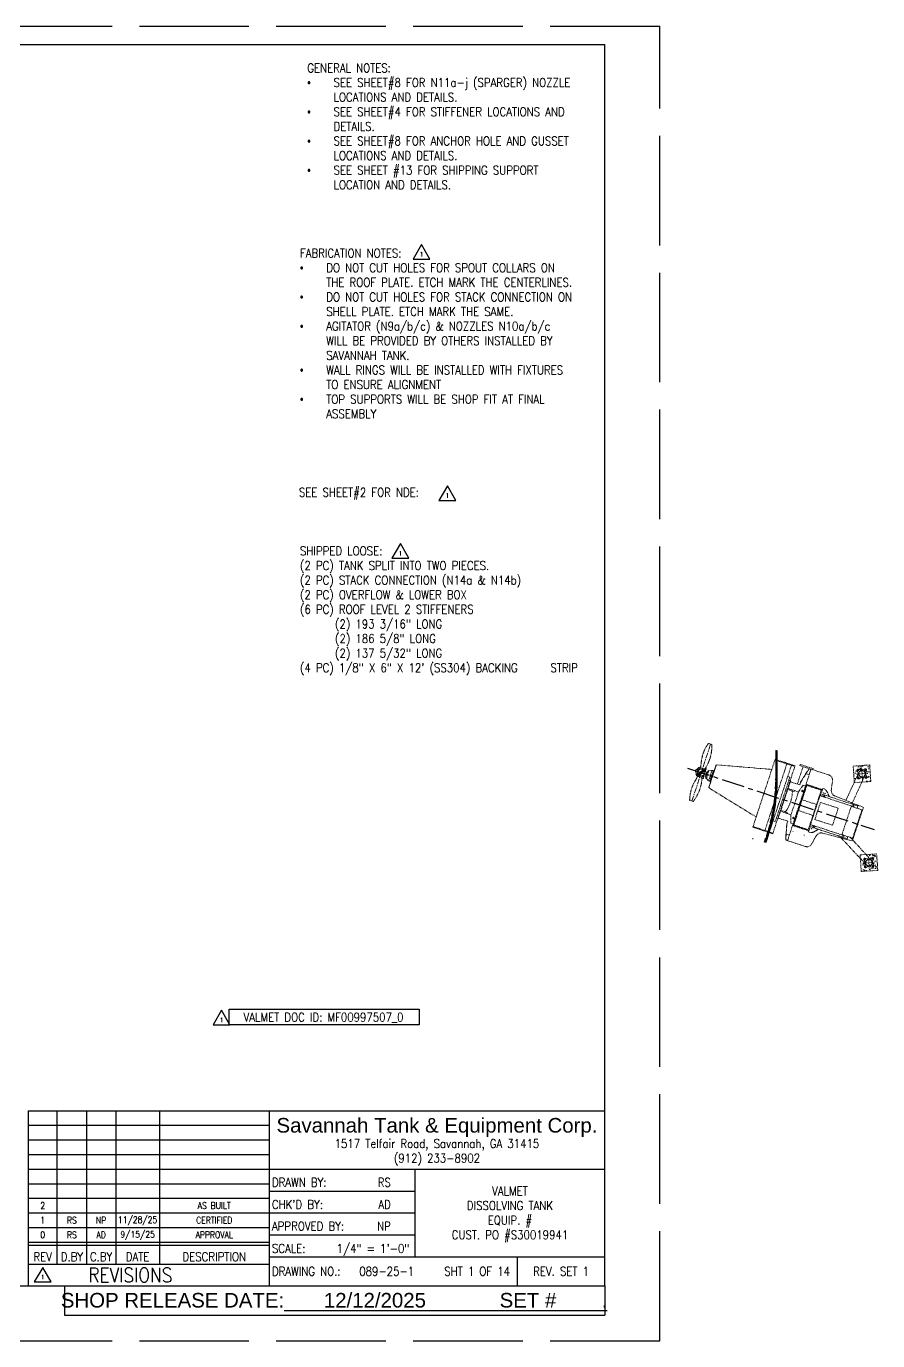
# Model space of a CAD drawing. Extents: x -1889 to 1259, y -977 to 1122.
# Drawn here: x 700 to 1259, y 36 to 900 of the extents above; entities that cross this region are included whole.
import ezdxf
from ezdxf.enums import TextEntityAlignment as Align

# ---------------------------------------------------------------- set-up
doc = ezdxf.new("R2010")
doc.units = 0
doc.header["$LTSCALE"] = 12
doc.header["$MEASUREMENT"] = 0
for name, pattern in [('AM_ISO02W050', [7.5, 6, -1.5]), ('CENTER', [2, 1.25, -0.25, 0.25, -0.25]), ('HIDDEN', [0.375, 0.25, -0.125]), ('PHANTOM2', [1.25, 0.625, -0.125, 0.125, -0.125, 0.125, -0.125])]:
    doc.linetypes.add(name, pattern=pattern)
doc.layers.get('0').update_dxf_attribs({"linetype": 'CONTINUOUS'})
doc.layers.get('Defpoints').update_dxf_attribs({"linetype": 'CONTINUOUS'})
for name, color, linetype, lineweight in [('AM_11', 92, 'PHANTOM2', 25), ('AM_7', 142, 'CENTER', 25), ('Equipment-AM_0', 7, 'CONTINUOUS', 50), ('Equipment-AM_11', 92, 'PHANTOM2', 25), ('Equipment-AM_2', 5, 'CONTINUOUS', 50), ('Equipment-AM_3', 6, 'HIDDEN', 25)]:
    doc.layers.add(name, color=color, linetype=linetype, lineweight=lineweight)
for name, color, linetype in [('COVER', 3, 'CONTINUOUS'), ('SHOP TAG', 11, 'CONTINUOUS'), ('TEXT', 4, 'CONTINUOUS')]:
    doc.layers.add(name, color=color, linetype=linetype)
doc.styles.add('ROMANS', font='ROMANS.shx', dxfattribs={"width": 0.85, "height": 5.76})
doc.styles.get("Standard").update_dxf_attribs({"font": 'sanss___.ttf'})

# ---------------------------------------------------------------- blocks, each defined once
blk = doc.blocks.new('A$C7E8F1151')
at = {"layer": 'AM_11', "lineweight": 18, "ltscale": 0.25}
h = blk.add_hatch(dxfattribs=at)
h.set_pattern_fill('AR-CONC', color=256, style=0)
h.set_pattern_definition([(50, (-256.126, -601.178), (7.1726, -0.62752), [0.75, -8.25]), (355, (-256.126, -601.178), (-1.387513, 7.52192), [0.6, -6.6]), (100.4514, (-255.528, -601.23), (5.78509, 6.8944), [0.6374, -7.01142]), (46.1842, (-256.126, -599.178), (10.67241, -1.65519), [1.125, -12.375]), (96.6356, (-255.236, -599.316), (9.34662, 9.74119), [0.9561, -10.51714]), (351.1842, (-256.126, -599.178), (9.34662, 9.74119), [0.9, -9.9]), (21, (-255.126, -599.678), (5.96907, -4.02619), [0.75, -8.25]), (326, (-255.126, -599.678), (2.433153, 7.2515), [0.6, -6.6]), (71.4514, (-254.6284, -600.013), (8.402224, 3.22531), [0.6374, -7.01142]), (37.5, (-256.1259, -601.1777), (0.1215986, 3.3289385), [0, -6.52, 0, -6.7, 0, -6.625]), (7.5, (-256.126, -601.1777), (2.630695, 3.944117), [0, -3.82, 0, -6.37, 0, -2.525]), (327.5, (-258.356, -601.1777), (5.338224, -0.225549), [0, -2.5, 0, -7.8, 0, -10.35]), (317.5, (-259.356, -601.1777), (5.831862, 1.00105), [0, -3.25, 0, -5.18, 0, -7.35])])
h.paths.add_polyline_path([(247.41, 65.65), (250.45, 71.21, 0.048096), (250.36, 71.53), (249.75, 73.05, -0.660247), (250.67, 73.97), (252.19, 73.36, 0.095714), (252.84, 73.24), (252.84, 73.13, -0.414201), (255.11, 70.87), (255.21, 70.87, 0.095714), (255.33, 70.21), (255.94, 68.7, -0.660247), (255.02, 67.78), (253.96, 68.2), (252.44, 65.44), (258.28, 65.44), (258.28, 76.31), (247.41, 76.31)])
h.paths.add_polyline_path([(255.64, 73.31, -1), (254.93, 73.31, -1)], flags=16)
h = blk.add_hatch(dxfattribs=at)
h.set_pattern_fill('AR-CONC', color=256, style=0)
h.set_pattern_definition([(50, (-256.126, -601.178), (7.1726, -0.62752), [0.75, -8.25]), (355, (-256.126, -601.178), (-1.38751, 7.52192), [0.6, -6.6]), (100.4514, (-255.528, -601.23), (5.78509, 6.8944), [0.6374, -7.01142]), (46.1842, (-256.126, -599.178), (10.67241, -1.65519), [1.125, -12.375]), (96.6356, (-255.236, -599.316), (9.34662, 9.74119), [0.9561, -10.51714]), (351.1842, (-256.126, -599.178), (9.34662, 9.74119), [0.9, -9.9]), (21, (-255.126, -599.678), (5.96907, -4.02619), [0.75, -8.25]), (326, (-255.126, -599.678), (2.43315, 7.2515), [0.6, -6.6]), (71.4514, (-254.6284, -600.013), (8.402224, 3.22531), [0.6374, -7.01142]), (37.5, (-256.1259, -601.1777), (0.1215986, 3.3289385), [0, -6.52, 0, -6.7, 0, -6.625]), (7.5, (-256.126, -601.1777), (2.630695, 3.944117), [0, -3.82, 0, -6.37, 0, -2.525]), (327.5, (-258.356, -601.1777), (5.338224, -0.225549), [0, -2.5, 0, -7.8, 0, -10.35]), (317.5, (-259.356, -601.1777), (5.831862, 1.00105), [0, -3.25, 0, -5.18, 0, -7.35])])
h.paths.add_polyline_path([(248.09, 6.83), (258.97, 6.83), (258.97, 17.7), (252.06, 17.7), (254.36, 14.82), (255.71, 15.36, -0.660247), (256.63, 14.44), (256.02, 12.92, 0.095714), (255.89, 12.26), (255.78, 12.26, -0.414172), (253.53, 10.01), (253.53, 9.9, 0.095714), (252.87, 9.78), (251.35, 9.17, -0.660247), (250.43, 10.09), (251.04, 11.6, 0.0164), (251.08, 11.71), (248.09, 15.39)])
h.paths.add_polyline_path([(255.62, 9.82, -1), (256.32, 9.82, -1)], flags=16)
for p, q in [((143.75, 80.51), (143.48, 79.85)), ((143.48, 79.85), (144.12, 78.37)), ((143.75, 80.51), (145.24, 81.14)), ((145.49, 81.76), (143.86, 77.75)), ((145.13, 78.88), (145.61, 80.07)), ((146.18, 81.48), (145.49, 81.76)), ((146.5, 82.27), (146.23, 81.61)), ((146.23, 81.61), (149.57, 80.26)), ((146.5, 82.27), (150.36, 80.71)), ((149.81, 78.37), (149.33, 77.18)), ((152, 79.6), (150.05, 74.78)), ((151.18, 78.72), (150.07, 75.98)), ((151.18, 78.72), (150.12, 79.15)), ((151.27, 78.72), (150.14, 75.91)), ((150.23, 79.99), (150.43, 79.91)), ((150.57, 80.25), (150.43, 79.91)), ((152.53, 79.38), (150.58, 74.57)), ((151.18, 78.72), (151.27, 78.72)), ((151.6, 78.59), (151.27, 78.72)), ((154.63, 79.68), (151.88, 72.89)), ((152.53, 79.38), (152, 79.6)), ((152.53, 79.38), (154.63, 79.68)), ((155.43, 79.36), (152.69, 72.57)), ((155.39, 79.06), (152.87, 72.8)), ((154.77, 79.62), (154.63, 79.68)), ((155.37, 79), (155.3, 79.03)), ((155.43, 79.36), (155.36, 79.39)), ((155.39, 79.06), (155.99, 78.89)), ((157.67, 83.1), (193.87, 77.62)), ((178.9, 40.58), (196.51, 84.16)), ((204, 80.63), (186.74, 37.91)), ((206.88, 79.46), (189.62, 36.75)), ((191.67, 35.42), (209.28, 79)), ((196.33, 83.72), (209.11, 78.56)), ((196.51, 84.16), (209.28, 79)), ((214.47, 78.09), (209.98, 66.96)), ((212.7, 79.74), (212.38, 78.94)), ((212.38, 78.94), (218.42, 76.5)), ((212.7, 79.74), (221.06, 76.36)), ((144.31, 77.57), (143.86, 77.75)), ((144.24, 76.68), (144.41, 77.11)), ((148.44, 74.99), (144.24, 76.68)), ((148.7, 75.64), (144.86, 77.2)), ((148.44, 74.99), (148.7, 75.64)), ((150.07, 75.98), (149.01, 76.41)), ((150.58, 74.57), (150.05, 74.78)), ((150.07, 75.98), (150.14, 75.91)), ((150.46, 75.78), (150.14, 75.91)), ((150.58, 74.57), (151.88, 72.89)), ((152.03, 72.83), (151.88, 72.89)), ((152.69, 72.57), (152.61, 72.6)), ((152.89, 72.87), (152.82, 72.9)), ((152.87, 72.8), (153.41, 72.51)), ((205.39, 71.78), (193.89, 43.31)), ((205.71, 69.41), (195.76, 44.8)), ((205.39, 71.78), (204, 72.34)), ((204.61, 69.85), (205.71, 69.41)), ((212.16, 67.93), (216.11, 73.42)), ((216.11, 73.54), (212.26, 68.19)), ((215.73, 66.46), (219.54, 75.91)), ((218.51, 76.61), (216.11, 73.54)), ((216.11, 73.42), (218.41, 76.37)), ((218.19, 72.57), (216.11, 73.42)), ((218.41, 76.37), (218.51, 76.61)), ((219.54, 75.91), (218.41, 76.37)), ((230.96, 71.58), (218.51, 76.61)), ((221.06, 76.36), (220.79, 75.69)), ((250.83, 71.91), (241.07, 54.07)), ((254.78, 69.71), (245.15, 52.11)), ((249.02, 70.87), (256.67, 70.87)), ((249.75, 73.05), (250.36, 71.53)), ((250.36, 70.21), (249.75, 68.7)), ((250.87, 73.31), (249.93, 73.31)), ((250.4, 73.78), (250.4, 72.85)), ((251.24, 73.74), (250.67, 73.97)), ((250.67, 73.97), (252.19, 73.36)), ((252.84, 66.99), (252.84, 74.76)), ((253.5, 73.36), (255.02, 73.97)), ((254.82, 73.31), (255.76, 73.31)), ((255.29, 73.78), (255.29, 72.85)), ((255.94, 73.05), (255.29, 71.41)), ((255.33, 71.53), (255.94, 73.05)), ((255.94, 68.7), (255.33, 70.21)), ((140.92, 60.04), (138.62, 60.97)), ((181.54, 47.12), (151.7, 68.33)), ((207.58, 62.15), (203.45, 63.82)), ((203.68, 64.41), (207.82, 62.74)), ((210.4, 61.69), (204.5, 47.09)), ((205.02, 39.96), (215.73, 66.46)), ((211.51, 66.34), (205.45, 68.79)), ((205.56, 40.25), (215.91, 65.88)), ((207.58, 62.15), (207.82, 62.74)), ((207.82, 62.74), (210.4, 61.69)), ((213.82, 65.94), (210.4, 61.69)), ((212.16, 67.93), (211.51, 66.34)), ((215.75, 65.37), (211.83, 55.67)), ((212.26, 68.19), (212.16, 67.93)), ((216.15, 65.61), (212.43, 56.41)), ((215.28, 65.35), (213.82, 65.94)), ((215.71, 65.38), (216.01, 65.27)), ((215.73, 66.46), (226.24, 62.22)), ((215.91, 65.88), (225.48, 62.01)), ((225.42, 61.87), (216.15, 65.61)), ((225.42, 61.87), (221.7, 52.67)), ((224.63, 58.23), (226.24, 62.22)), ((225.42, 61.87), (225.48, 62.01)), ((226.24, 62.22), (226.5, 62.87)), ((227.31, 62.55), (226.5, 62.87)), ((250.87, 68.43), (249.93, 68.43)), ((250.4, 67.96), (250.4, 68.9)), ((250.67, 67.78), (252.19, 68.38)), ((253.5, 68.38), (255.02, 67.78)), ((254.82, 68.43), (255.76, 68.43)), ((255.29, 67.96), (255.29, 68.9)), ((212.43, 56.41), (209.63, 49.48)), ((211.69, 54.59), (211.4, 54.71)), ((211.83, 55.67), (211.44, 54.69)), ((221.7, 52.67), (212.43, 56.41)), ((224.34, 58.35), (216.84, 39.8)), ((221.7, 52.67), (218.9, 45.73)), ((219.95, 42.96), (224.37, 53.92)), ((244.49, 50.21), (224.34, 58.35)), ((235.72, 49.33), (224.37, 53.92)), ((225.61, 57.83), (226.12, 59.08)), ((226.12, 59.08), (248.75, 49.93)), ((252.32, 48.8), (234.1, 57.5)), ((193.89, 43.31), (192.5, 43.87)), ((194.67, 45.25), (195.76, 44.8)), ((202.08, 42.98), (196.02, 45.42)), ((201.92, 48.14), (197.79, 49.8)), ((198.02, 50.39), (202.15, 48.72)), ((202.15, 48.72), (201.92, 48.14)), ((204.5, 47.09), (201.92, 48.14)), ((204.5, 47.09), (204.01, 41.66)), ((209.71, 50.43), (205.8, 40.73)), ((209.63, 49.48), (205.91, 40.28)), ((218.9, 45.73), (209.63, 49.48)), ((210.11, 51.41), (209.71, 50.43)), ((210.37, 51.3), (210.07, 51.42)), ((218.9, 45.73), (215.18, 36.53)), ((219.96, 48.05), (219.86, 48.1)), ((220.89, 50.33), (219.93, 47.96)), ((220.11, 47.89), (219.93, 47.96)), ((220.85, 50.24), (220.74, 50.29)), ((221.07, 50.26), (220.89, 50.33)), ((231.3, 38.38), (235.72, 49.33)), ((244.49, 50.21), (236.99, 31.66)), ((251.24, 47.26), (243.89, 29.09)), ((244.37, 51.7), (244.4, 51.78)), ((244.4, 51.78), (247.68, 50.45)), ((251.24, 47.26), (244.41, 50.02)), ((244.58, 29.62), (251.36, 46.42)), ((247.68, 50.45), (247.65, 50.38)), ((248.75, 49.93), (248.17, 48.5)), ((251.36, 46.42), (250.96, 46.58)), ((251.36, 46.42), (252.32, 48.8)), ((178.9, 40.58), (191.67, 35.42)), ((179.07, 41.01), (191.85, 35.85)), ((200.38, 34.6), (199.97, 30.73)), ((200.07, 30.97), (200.46, 34.69)), ((201.33, 41.12), (200.38, 34.6)), ((200.46, 34.69), (201.43, 41.39)), ((202.55, 33.85), (200.46, 34.69)), ((205.02, 39.96), (201.2, 30.51)), ((201.43, 41.39), (201.33, 41.12)), ((201.43, 41.39), (202.08, 42.98)), ((204.01, 41.66), (205.47, 41.07)), ((205.02, 39.96), (215.53, 35.71)), ((205.56, 40.25), (215.12, 36.39)), ((206.05, 40.63), (205.76, 40.74)), ((215.18, 36.53), (205.91, 40.28)), ((215.12, 36.39), (215.18, 36.53)), ((215.27, 35.06), (215.53, 35.71)), ((216.07, 34.73), (215.27, 35.06)), ((215.53, 35.71), (217.14, 39.68)), ((236.99, 31.66), (216.84, 39.8)), ((217.62, 38.05), (218.12, 39.29)), ((240.26, 28.91), (217.62, 38.05)), ((219.95, 42.96), (231.3, 38.38)), ((199.97, 30.73), (200.07, 30.97)), ((212.42, 25.7), (199.97, 30.73)), ((201.2, 30.51), (200.07, 30.97)), ((243.62, 27.24), (224.46, 33.65)), ((251.84, 10.77), (234.99, 31.5)), ((235.85, 30.61), (235.87, 30.68)), ((239.13, 29.28), (235.85, 30.61)), ((243.89, 29.09), (237.07, 31.84)), ((239.16, 29.35), (239.13, 29.28)), ((240.83, 30.32), (240.26, 28.91)), ((255.19, 13.78), (242.44, 29.73)), ((243.62, 27.24), (244.58, 29.62)), ((244.58, 29.62), (244.18, 29.79)), ((249.71, 12.26), (257.35, 12.26)), ((251.04, 12.92), (250.43, 14.44)), ((250.43, 10.09), (251.04, 11.6)), ((251.56, 14.71), (250.62, 14.71)), ((251.56, 9.82), (250.62, 9.82)), ((251.09, 15.18), (251.09, 14.24)), ((251.09, 9.35), (251.09, 10.29)), ((251.35, 15.36), (252.87, 14.75)), ((251.35, 9.17), (252.87, 9.78)), ((251.92, 9.4), (251.35, 9.17)), ((253.53, 16.15), (253.53, 8.38)), ((254.19, 14.75), (255.71, 15.36)), ((254.19, 9.78), (255.71, 9.17)), ((255.5, 14.71), (256.44, 14.71)), ((255.5, 9.82), (256.44, 9.82)), ((255.97, 15.18), (255.97, 14.24)), ((256.63, 10.09), (255.97, 11.73)), ((255.97, 9.35), (255.97, 10.29)), ((256.63, 14.44), (256.02, 12.92)), ((256.02, 11.6), (256.63, 10.09))]:
    blk.add_line(p, q, dxfattribs=at)
for points in [[(247.41, 76.31), (258.28, 76.31), (258.28, 65.44), (247.41, 65.44)], [(248.09, 6.83), (258.97, 6.83), (258.97, 17.7), (248.09, 17.7)]]:
    blk.add_lwpolyline(points, close=True, dxfattribs=at)
for centre, radius in [((153.69, 76.11), 0.197), ((250.4, 73.31), 0.354), ((252.84, 70.87), 2.11), ((255.29, 73.31), 0.354), ((213, 62.23), 0.453), ((250.4, 68.43), 0.354), ((255.29, 68.43), 0.354), ((226.7, 59.99), 0.131), ((227.06, 57.72), 0.409), ((227.79, 59.55), 0.131), ((205.99, 44.9), 0.453), ((217.41, 36.99), 0.131), ((219.24, 38.38), 0.409), ((251.09, 14.71), 0.354), ((251.09, 9.82), 0.354), ((253.53, 12.26), 2.11), ((255.97, 14.71), 0.354), ((255.97, 9.82), 0.354)]:
    blk.add_circle(centre, radius, dxfattribs=at)
for centre, radius, start, end in [((147.47, 78.63), 2.26, 40.01192, 195.99022), ((145.65, 77.85), 0.197, 102.24997, 203.87597), ((145.65, 77.85), 0.197, 203.87597, 282.24997), ((147.47, 78.63), 2.26, 213.93771, 22.25657), ((144.3, 84.1), 6.2, 282.24997, 294.88564), ((144.3, 84.1), 6.59, 282.24997, 288.05029), ((146.52, 79.7), 1.87, 95.36993, 99.72236), ((144.3, 84.1), 6.59, 288.05029, 310.75003), ((144.3, 84.1), 6.2, 294.88564, 298.11436), ((144.3, 84.1), 6.2, 298.11436, 310.75003), ((148.47, 79.26), 0.197, 310.75003, 130.75003), ((148.9, 78.74), 1.87, 36.27764, 40.63007), ((148.41, 77.55), 1.87, 275.36993, 279.72236), ((250.4, 73.31), 0.709, 68.13074, 201.86944), ((248.71, 70.87), 1.77, 338.13075, 21.86944), ((252.84, 70.87), 2.26, 328.96596, 152.86275), ((252.84, 75.01), 1.77, 248.13074, 291.86945), ((255.29, 73.31), 0.709, 338.13075, 111.86944), ((256.98, 70.87), 1.77, 162.8539, 201.86944), ((256.98, 70.87), 1.77, 158.13075, 159.84263), ((255.29, 73.31), 0.709, 338.13075, 34.34566), ((250.4, 68.43), 0.709, 158.13075, 291.86945), ((252.84, 66.74), 1.77, 68.13074, 111.86945), ((255.29, 68.43), 0.709, 248.13076, 21.86944), ((227.06, 57.72), 0.472, 269.03947, 226.96053), ((245.56, 49.93), 0.472, 291.53115, 204.46885), ((245.56, 49.93), 0.409, 281.02074, 214.97926), ((219.24, 38.38), 0.472, 93.84193, 42.15807), ((237.97, 31.13), 0.472, 114.23781, 21.76219), ((237.97, 31.13), 0.409, 104.87726, 31.12274), ((251.09, 14.71), 0.709, 68.13065, 201.86935), ((251.09, 9.82), 0.709, 158.13066, 291.86935), ((249.39, 12.26), 1.77, 338.13065, 21.86935), ((253.53, 12.26), 2.25, 214.7511, 37.25284), ((253.53, 16.4), 1.77, 248.13065, 291.86935), ((253.53, 8.13), 1.77, 68.13065, 111.86935), ((255.97, 14.71), 0.709, 338.13065, 111.86934), ((255.97, 9.82), 0.709, 248.13066, 21.86935), ((257.66, 12.26), 1.77, 158.13065, 197.1462), ((257.66, 12.26), 1.77, 200.15747, 201.86935), ((255.97, 9.82), 0.709, 325.65444, 21.86935)]:
    blk.add_arc(centre, radius, start, end, dxfattribs=at)
blk.add_ellipse((202.84, 56.25), major_axis=(2.95, 7.3), ratio=0.260474, start_param=3.544308, end_param=5.880469, dxfattribs=at)
for centre in [(205.12, 36), (212.24, 33.13)]:
    blk.add_ellipse(centre, major_axis=(0.164, -0.066), ratio=0.409923, dxfattribs=at)
for points, knots in [([(147.77, 84.6), (147.92, 85.59), (148.12, 86.57), (148.62, 88.51), (148.92, 89.47), (149.6, 91.28), (149.98, 92.13), (150.78, 93.65), (151.18, 94.33), (151.78, 95.21), (151.94, 95.45), (152.27, 95.91), (152.45, 96.15), (152.6, 96.36)], [0, 0, 0, 0, 7.653732, 7.653732, 15.300348, 15.300348, 22.393792, 22.393792, 28.40915, 28.40915, 30.624819, 30.624819, 32.850872, 32.850872, 32.850872, 32.850872]), ([(155.67, 96.54), (155.63, 95.72), (155.56, 94.87), (155.34, 93.21), (155.2, 92.38), (154.85, 90.81), (154.65, 90.05), (154.2, 88.6), (153.94, 87.9), (153.4, 86.55), (153.1, 85.9), (152.46, 84.63), (152.11, 84.01), (151.38, 82.81), (150.99, 82.22), (150.39, 81.38), (150.19, 81.12), (149.99, 80.86)], [0, 0, 0, 0, 6.979555, 6.979555, 13.589523, 13.589523, 19.605925, 19.605925, 25.238521, 25.238521, 30.698867, 30.698867, 36.177533, 36.177533, 41.846552, 41.846552, 44.568185, 44.568185, 44.568185, 44.568185]), ([(144.12, 77.48), (144.26, 77.54), (144.42, 77.62), (144.62, 77.71), (144.66, 77.72), (144.72, 77.74), (144.72, 77.75), (144.73, 77.75), (144.74, 77.75), (144.75, 77.76), (144.75, 77.76), (144.76, 77.76), (144.76, 77.76), (144.76, 77.76), (144.76, 77.76), (144.77, 77.77), (144.77, 77.77), (144.78, 77.77), (144.78, 77.77), (144.8, 77.78), (144.8, 77.78), (144.82, 77.79), (144.82, 77.79), (144.83, 77.79), (144.84, 77.8), (144.86, 77.8), (144.86, 77.81), (144.87, 77.81)], [0, 0, 0, 0, 2.754026, 2.754026, 3.365867, 3.365867, 3.440775, 3.440775, 3.475243, 3.475243, 3.509883, 3.509883, 3.527141, 3.527141, 3.544423, 3.544423, 3.579562, 3.579562, 3.614272, 3.614272, 3.755656, 3.755656, 3.893403, 3.893403, 4.306667, 4.306667, 4.926361, 4.926361, 4.926361, 4.926361]), ([(144.66, 77.72), (144.66, 77.73), (144.66, 77.73), (144.68, 77.78), (144.71, 77.83), (144.76, 77.96), (144.78, 78.03), (144.83, 78.15), (144.86, 78.21), (144.91, 78.35), (144.94, 78.42), (144.99, 78.54), (145.02, 78.61), (145.07, 78.75), (145.1, 78.82), (145.13, 78.88)], [17.950022, 17.950022, 17.950022, 17.950022, 18.015599, 18.015599, 18.729893, 18.729893, 19.444187, 19.444187, 20.013643, 20.013643, 20.5831, 20.5831, 21.105219, 21.105219, 21.627339, 21.627339, 21.627339, 21.627339]), ([(144.87, 77.81), (144.99, 77.86), (145.3, 78), (145.73, 78.23), (145.89, 78.31), (146.15, 78.48), (146.24, 78.54), (146.3, 78.59), (146.31, 78.6), (146.31, 78.61)], [0, 0, 0, 0, 10.042656, 10.042656, 16.647032, 16.647032, 25.331588, 25.331588, 26.745122, 26.745122, 26.745122, 26.745122]), ([(145.21, 78.77), (145.19, 78.72), (145.18, 78.68), (145.16, 78.56), (145.15, 78.49), (145.14, 78.35), (145.14, 78.27), (145.16, 78.11), (145.18, 78.03), (145.2, 77.96), (145.2, 77.96), (145.2, 77.96)], [7.257883, 7.257883, 7.257883, 7.257883, 7.587654, 7.587654, 8.097374, 8.097374, 8.654405, 8.654405, 9.211436, 9.211436, 9.221335, 9.221335, 9.221335, 9.221335]), ([(145.61, 80.07), (145.64, 80.13), (145.66, 80.2), (145.72, 80.34), (145.75, 80.41), (145.8, 80.53), (145.83, 80.6), (145.88, 80.73), (145.9, 80.8), (145.95, 80.92), (145.98, 80.99), (146.03, 81.11), (146.05, 81.17), (146.09, 81.25), (146.1, 81.28), (146.12, 81.34), (146.13, 81.36), (146.15, 81.41), (146.16, 81.44), (146.18, 81.48), (146.19, 81.49), (146.2, 81.53), (146.21, 81.54), (146.21, 81.54)], [-7.209113, -7.209113, -7.209113, -7.209113, -6.686993, -6.686993, -6.164873, -6.164873, -5.595417, -5.595417, -5.02596, -5.02596, -4.311666, -4.311666, -3.597372, -3.597372, -3.090035, -3.090035, -2.582697, -2.582697, -1.937023, -1.937023, -1.291349, -1.291349, 0, 0, 0, 0]), ([(147.46, 80.89), (147.39, 80.9), (147.33, 80.9), (147.2, 80.91), (147.13, 80.9), (146.98, 80.9), (146.91, 80.89), (146.76, 80.86), (146.66, 80.84), (146.47, 80.77), (146.38, 80.73), (146.23, 80.65), (146.17, 80.6), (146.04, 80.5), (145.99, 80.44), (145.89, 80.34), (145.85, 80.28), (145.79, 80.18), (145.76, 80.13), (145.74, 80.09)], [2.052584, 2.052584, 2.052584, 2.052584, 2.543291, 2.543291, 3.04271, 3.04271, 3.54213, 3.54213, 4.243281, 4.243281, 4.944433, 4.944433, 5.501463, 5.501463, 6.058494, 6.058494, 6.568214, 6.568214, 6.897985, 6.897985, 6.897985, 6.897985]), ([(145.86, 81.78), (145.86, 81.79), (145.85, 81.8), (145.85, 81.82), (145.84, 81.83), (145.84, 81.86), (145.84, 81.86), (145.84, 81.88), (145.84, 81.88), (145.84, 81.9), (145.84, 81.9), (145.84, 81.9), (145.84, 81.91), (145.84, 81.91), (145.84, 81.91), (145.84, 81.92), (145.84, 81.92), (145.84, 81.92), (145.84, 81.93), (145.85, 81.93), (145.85, 81.94), (145.85, 81.95), (145.85, 81.96), (145.86, 81.99), (145.87, 82.01), (145.89, 82.04), (145.91, 82.05), (145.94, 82.08), (145.96, 82.1), (146, 82.11), (146.01, 82.11), (146.02, 82.11), (146.02, 82.11), (146.03, 82.11), (146.03, 82.11), (146.03, 82.11), (146.03, 82.11), (146.04, 82.11), (146.04, 82.11), (146.05, 82.11), (146.05, 82.11), (146.06, 82.11), (146.07, 82.11), (146.09, 82.1), (146.09, 82.1), (146.11, 82.09), (146.12, 82.09), (146.14, 82.07), (146.15, 82.06), (146.2, 82.01), (146.24, 81.96), (146.3, 81.88), (146.31, 81.86), (146.33, 81.84)], [0, 0, 0, 0, 0.737578, 0.737578, 1.29119, 1.29119, 1.485795, 1.485795, 1.579648, 1.579648, 1.616724, 1.616724, 1.635225, 1.635225, 1.653768, 1.653768, 1.672344, 1.672344, 1.690911, 1.690911, 1.728403, 1.728403, 1.803313, 1.803313, 2.103496, 2.103496, 2.41165, 2.41165, 2.804965, 2.804965, 2.891471, 2.891471, 2.90998, 2.90998, 2.928549, 2.928549, 2.947177, 2.947177, 2.965788, 2.965788, 3.003386, 3.003386, 3.078225, 3.078225, 3.377259, 3.377259, 3.750925, 3.750925, 4.871392, 4.871392, 8.233437, 8.233437, 9.167797, 9.167797, 9.167797, 9.167797]), ([(146.31, 78.61), (146.43, 78.72), (146.55, 78.83), (146.64, 78.92), (146.78, 79.06), (146.89, 79.16), (146.92, 79.19)], [0.5349784, 0.5349784, 0.5349784, 0.5349784, 0.7267187, 0.7267187, 0.7267187, 1, 1, 1, 1]), ([(146.92, 79.19), (146.98, 79.25), (147.05, 79.3), (147.12, 79.33), (147.17, 79.36), (147.22, 79.38), (147.28, 79.39)], [0, 0, 0, 0, 0.5061072, 0.5061072, 0.5061072, 0.8602727, 0.8602727, 0.8602727, 0.8602727]), ([(147.2, 81.98), (147.34, 82.61), (147.48, 83.25), (147.65, 84), (147.68, 84.13), (147.72, 84.35), (147.74, 84.45), (147.76, 84.56), (147.77, 84.58), (147.77, 84.6), (147.77, 84.61), (147.77, 84.62), (147.77, 84.63), (147.78, 84.63), (147.78, 84.63), (147.78, 84.63)], [0, 0, 0, 0, 5.000867, 5.000867, 6.021701, 6.021701, 6.787566, 6.787566, 6.931145, 6.931145, 6.993671, 6.993671, 7.02494, 7.02494, 7.030177, 7.030177, 7.030177, 7.030177]), ([(147.52, 79.45), (147.55, 79.46), (147.57, 79.46), (147.66, 79.49), (147.73, 79.51), (148.02, 79.59), (148.23, 79.67), (148.93, 79.94), (149.41, 80.17), (149.87, 80.42), (149.96, 80.47), (150.04, 80.51)], [0, 0, 0, 0, 0.449507, 0.449507, 1.797254, 1.797254, 5.841303, 5.841303, 14.80828, 14.80828, 17.264303, 17.264303, 17.264303, 17.264303]), ([(148.01, 78.06), (147.96, 78), (147.89, 77.96), (147.82, 77.92), (147.77, 77.89), (147.71, 77.87), (147.65, 77.86)], [0, 0, 0, 0, 0.5061072, 0.5061072, 0.5061072, 0.8672445, 0.8672445, 0.8672445, 0.8672445]), ([(148.95, 78.96), (148.9, 78.91), (148.84, 78.86), (148.79, 78.8), (148.7, 78.72), (148.61, 78.63), (148.53, 78.55), (148.4, 78.43), (148.28, 78.32), (148.19, 78.23), (148.1, 78.14), (148.04, 78.08), (148.01, 78.06)], [0.3542157, 0.3542157, 0.3542157, 0.3542157, 0.446679, 0.446679, 0.446679, 0.5884091, 0.5884091, 0.5884091, 0.7967182, 0.7967182, 0.7967182, 1, 1, 1, 1]), ([(149.57, 79.71), (149.57, 79.71), (149.56, 79.7), (149.5, 79.67), (149.43, 79.62), (149.23, 79.49), (149.09, 79.4), (148.72, 79.15), (148.48, 78.98), (148.19, 78.78), (148.14, 78.75), (148.1, 78.72)], [14.726358, 14.726358, 14.726358, 14.726358, 15.953512, 15.953512, 18.610397, 18.610397, 22.145019, 22.145019, 26.877729, 26.877729, 27.74245, 27.74245, 27.74245, 27.74245]), ([(148.36, 79.42), (148.77, 79.69), (149.13, 79.93), (149.75, 80.33), (150.01, 80.49), (150.4, 80.73), (150.54, 80.82), (150.68, 80.89), (150.71, 80.91), (150.77, 80.93), (150.78, 80.93), (150.81, 80.93), (150.82, 80.94), (150.87, 80.93), (150.89, 80.93), (150.93, 80.91), (150.95, 80.9), (150.98, 80.87), (151, 80.84), (151.03, 80.78), (151.03, 80.75), (151.03, 80.7), (151.02, 80.68), (151.01, 80.65), (151.01, 80.64), (150.99, 80.61), (150.98, 80.6), (150.95, 80.56), (150.92, 80.54), (150.81, 80.44), (150.69, 80.35), (150.53, 80.22)], [0, 0, 0, 0, 6.995978, 6.995978, 13.62516, 13.62516, 19.677384, 19.677384, 22.584203, 22.584203, 23.212089, 23.212089, 23.684226, 23.684226, 24.084161, 24.084161, 24.272384, 24.272384, 24.626608, 24.626608, 24.980767, 24.980767, 25.333398, 25.333398, 25.749267, 25.749267, 26.59786, 26.59786, 29.139566, 29.139566, 34.936509, 34.936509, 34.936509, 34.936509]), ([(150.53, 80.22), (150.4, 80.12), (150.18, 79.96), (149.71, 79.6), (149.5, 79.44), (149.18, 79.17), (149.06, 79.06), (148.95, 78.96)], [0, 0, 0, 0, 4.730935, 4.730935, 8.359402, 8.359402, 10.638255, 10.638255, 10.638255, 10.638255]), ([(149.23, 80.09), (149.22, 80.1), (149.21, 80.11), (149.15, 80.17), (149.1, 80.21), (149.05, 80.25)], [-2.6470738, -2.6470738, -2.6470738, -2.6470738, -2.5432912, -2.5432912, -2.0525844, -2.0525844, -2.0525844, -2.0525844]), ([(149.73, 78.48), (149.74, 78.53), (149.76, 78.57), (149.78, 78.69), (149.79, 78.76), (149.8, 78.9), (149.8, 78.98), (149.78, 79.14), (149.76, 79.22), (149.72, 79.37), (149.68, 79.46), (149.64, 79.55)], [-6.897985, -6.897985, -6.897985, -6.897985, -6.568214, -6.568214, -6.058494, -6.058494, -5.501463, -5.501463, -4.944433, -4.944433, -4.290403, -4.290403, -4.290403, -4.290403]), ([(150.4, 79.85), (150.4, 79.85), (150.4, 79.84), (150.38, 79.8), (150.38, 79.78), (150.36, 79.74), (150.35, 79.72), (150.33, 79.67), (150.32, 79.64), (150.3, 79.58), (150.28, 79.55), (150.25, 79.47), (150.23, 79.42), (150.18, 79.29), (150.15, 79.22), (150.1, 79.1), (150.08, 79.04), (150.02, 78.91), (149.99, 78.84), (149.94, 78.71), (149.92, 78.64), (149.86, 78.51), (149.83, 78.44), (149.81, 78.37)], [0, 0, 0, 0, 1.291349, 1.291349, 1.937023, 1.937023, 2.582697, 2.582697, 3.090035, 3.090035, 3.597372, 3.597372, 4.311666, 4.311666, 5.02596, 5.02596, 5.595417, 5.595417, 6.164873, 6.164873, 6.686993, 6.686993, 7.209113, 7.209113, 7.209113, 7.209113]), ([(157.67, 83.1), (157.66, 83.08), (157.6, 82.92), (157.49, 82.64), (157.36, 82.33), (157.17, 81.85), (156.93, 81.24), (156.7, 80.67), (156.42, 79.98), (156.11, 79.21), (155.81, 78.44), (155.47, 77.6), (155.12, 76.74), (154.77, 75.88), (154.42, 75), (154.07, 74.15), (153.73, 73.3), (153.4, 72.48), (153.1, 71.75), (152.8, 71.01), (152.54, 70.36), (152.32, 69.84), (152.11, 69.31), (151.94, 68.91), (151.84, 68.65), (151.75, 68.43), (151.7, 68.32), (151.7, 68.33)], [3.162767, 3.162767, 3.162767, 3.162767, 3.494281, 3.494281, 3.494281, 3.864937, 3.864937, 3.864937, 4.218341, 4.218341, 4.218341, 4.571649, 4.571649, 4.571649, 4.924836, 4.924836, 4.924836, 5.277871, 5.277871, 5.277871, 5.630759, 5.630759, 5.630759, 5.983556, 5.983556, 5.983556, 6.283185, 6.283185, 6.283185, 6.283185]), ([(155.36, 79.39), (155.36, 79.39), (155.35, 79.39), (155.32, 79.4), (155.29, 79.41), (155.24, 79.43), (155.21, 79.44), (155.13, 79.46), (155.1, 79.48), (155.02, 79.51), (154.98, 79.52), (154.91, 79.56), (154.88, 79.57), (154.83, 79.6), (154.81, 79.61), (154.78, 79.62), (154.77, 79.62), (154.77, 79.62)], [1.206037, 1.206037, 1.206037, 1.206037, 1.507546, 1.507546, 1.809055, 1.809055, 2.110565, 2.110565, 2.412074, 2.412074, 2.713584, 2.713584, 3.015093, 3.015093, 3.316602, 3.316602, 3.618111, 3.618111, 3.618111, 3.618111]), ([(155.95, 78.9), (156.09, 79.26), (156.23, 79.59), (156.36, 79.91), (156.65, 80.63), (156.91, 81.25), (157.11, 81.75), (157.31, 82.25), (157.47, 82.63), (157.56, 82.85), (157.63, 83.01), (157.66, 83.1), (157.67, 83.1), (157.67, 83.1), (157.67, 83.1), (157.67, 83.1)], [2.0172, 2.0172, 2.0172, 2.0172, 2.175146, 2.175146, 2.175146, 2.528546, 2.528546, 2.528546, 2.881984, 2.881984, 2.881984, 3.141593, 3.141593, 3.141593, 3.162767, 3.162767, 3.162767, 3.162767]), ([(138.84, 62.3), (138.85, 62.33), (138.85, 62.37), (138.87, 62.48), (138.88, 62.57), (138.93, 62.93), (138.97, 63.2), (139.11, 64.11), (139.24, 64.76), (139.58, 66.13), (139.79, 66.84), (140.3, 68.26), (140.6, 68.96), (141.27, 70.4), (141.66, 71.14), (142.53, 72.62), (143.01, 73.37), (143.52, 74.09)], [0, 0, 0, 0, 0.258954, 0.258954, 0.967067, 0.967067, 3.091197, 3.091197, 8.168401, 8.168401, 13.861536, 13.861536, 19.634196, 19.634196, 25.990864, 25.990864, 32.776571, 32.776571, 32.776571, 32.776571]), ([(147.73, 75.27), (147.65, 74.49), (147.53, 73.7), (147.22, 72.14), (147.03, 71.36), (146.6, 69.88), (146.36, 69.16), (145.83, 67.79), (145.54, 67.12), (144.91, 65.83), (144.58, 65.2), (143.86, 63.98), (143.48, 63.38), (142.66, 62.2), (142.23, 61.62), (141.5, 60.71), (141.21, 60.37), (140.92, 60.04)], [0, 0, 0, 0, 6.500421, 6.500421, 12.705482, 12.705482, 18.459999, 18.459999, 23.963683, 23.963683, 29.413797, 29.413797, 34.989241, 34.989241, 40.854187, 40.854187, 44.569308, 44.569308, 44.569308, 44.569308]), ([(143.51, 74.08), (143.51, 74.08), (143.51, 74.08), (143.51, 74.08), (143.51, 74.08), (143.51, 74.09), (143.51, 74.09), (143.52, 74.09), (143.52, 74.09), (143.52, 74.1), (143.53, 74.1), (143.54, 74.12), (143.55, 74.14), (143.59, 74.2), (143.62, 74.25), (143.74, 74.43), (143.83, 74.57), (144.18, 75.15), (144.45, 75.58), (144.79, 76.14), (144.87, 76.27), (144.95, 76.4)], [0.111584, 0.111584, 0.111584, 0.111584, 0.113506, 0.113506, 0.117855, 0.117855, 0.135517, 0.135517, 0.152664, 0.152664, 0.204132, 0.204132, 0.349883, 0.349883, 0.786887, 0.786887, 2.097613, 2.097613, 6.029206, 6.029206, 7.178564, 7.178564, 7.178564, 7.178564]), ([(146.52, 77.58), (146.08, 77.48), (145.69, 77.39), (145.04, 77.24), (144.78, 77.18), (144.39, 77.1), (144.26, 77.08), (144.15, 77.07), (144.13, 77.07), (144.09, 77.08), (144.08, 77.07), (144.05, 77.09), (144.04, 77.09), (144.03, 77.1), (144.03, 77.1), (144.03, 77.1), (144.02, 77.1), (144.02, 77.11), (144.02, 77.11), (144.01, 77.11), (144.01, 77.11), (144.01, 77.12), (144.01, 77.12), (144, 77.13), (144, 77.13), (143.99, 77.15), (143.98, 77.16), (143.97, 77.19), (143.96, 77.21), (143.96, 77.25), (143.96, 77.27), (143.97, 77.3), (143.97, 77.31), (143.98, 77.33), (143.99, 77.34), (143.99, 77.35), (143.99, 77.36), (144, 77.37), (144, 77.37), (144, 77.38), (144.01, 77.38), (144.01, 77.38), (144.01, 77.39), (144.01, 77.39), (144.02, 77.39), (144.02, 77.4), (144.02, 77.4), (144.03, 77.41), (144.03, 77.41), (144.05, 77.43), (144.06, 77.44), (144.08, 77.45), (144.08, 77.45), (144.1, 77.47), (144.11, 77.47), (144.12, 77.48)], [0, 0, 0, 0, 6.62983, 6.62983, 12.890647, 12.890647, 18.667669, 18.667669, 20.086662, 20.086662, 20.807368, 20.807368, 20.892723, 20.892723, 20.934309, 20.934309, 20.95508, 20.95508, 20.975949, 20.975949, 20.996899, 20.996899, 21.017788, 21.017788, 21.059879, 21.059879, 21.230528, 21.230528, 21.563369, 21.563369, 21.831802, 21.831802, 22.027969, 22.027969, 22.143449, 22.143449, 22.184916, 22.184916, 22.226672, 22.226672, 22.247483, 22.247483, 22.268352, 22.268352, 22.289205, 22.289205, 22.331328, 22.331328, 22.415249, 22.415249, 22.750702, 22.750702, 23.165218, 23.165218, 23.92621, 23.92621, 23.92621, 23.92621]), ([(146.05, 77.75), (145.75, 77.66), (145.46, 77.57), (145.06, 77.45), (144.93, 77.4), (144.81, 77.36), (144.78, 77.35), (144.78, 77.35)], [0, 0, 0, 0, 5.002777, 5.002777, 8.171649, 8.171649, 9.875996, 9.875996, 9.875996, 9.875996]), ([(145.53, 77.35), (145.55, 77.32), (145.57, 77.3), (145.64, 77.22), (145.69, 77.17), (145.79, 77.09), (145.84, 77.04), (145.89, 77)], [10.896354, 10.896354, 10.896354, 10.896354, 11.113158, 11.113158, 11.612577, 11.612577, 12.103284, 12.103284, 12.103284, 12.103284]), ([(147.47, 76.36), (147.54, 76.35), (147.61, 76.35), (147.74, 76.35), (147.81, 76.35), (147.95, 76.36), (148.03, 76.36), (148.18, 76.39), (148.28, 76.42), (148.47, 76.48), (148.56, 76.52), (148.7, 76.61), (148.77, 76.65), (148.89, 76.75), (148.95, 76.81), (149.04, 76.91), (149.09, 76.97), (149.15, 77.08), (149.17, 77.12), (149.19, 77.16)], [16.208453, 16.208453, 16.208453, 16.208453, 16.69916, 16.69916, 17.198579, 17.198579, 17.697998, 17.697998, 18.399149, 18.399149, 19.100301, 19.100301, 19.657332, 19.657332, 20.214362, 20.214362, 20.724082, 20.724082, 21.053853, 21.053853, 21.053853, 21.053853]), ([(148.57, 75.31), (148.6, 75.13), (148.61, 74.99), (148.63, 74.85), (148.63, 74.81), (148.62, 74.75), (148.62, 74.74), (148.62, 74.72), (148.61, 74.7), (148.59, 74.66), (148.58, 74.64), (148.54, 74.61), (148.51, 74.59), (148.45, 74.57), (148.42, 74.57), (148.36, 74.58), (148.34, 74.59), (148.31, 74.61), (148.29, 74.62), (148.27, 74.64), (148.26, 74.65), (148.24, 74.68), (148.23, 74.7), (148.21, 74.75), (148.2, 74.79), (148.16, 74.92), (148.13, 75.01), (148.1, 75.12)], [0.404539, 0.404539, 0.404539, 0.404539, 5.785347, 5.785347, 8.671714, 8.671714, 9.257734, 9.257734, 9.698493, 9.698493, 10.055867, 10.055867, 10.428098, 10.428098, 10.728524, 10.728524, 11.0358, 11.0358, 11.365764, 11.365764, 11.833515, 11.833515, 12.836562, 12.836562, 15.842159, 15.842159, 19.602933, 19.602933, 19.602933, 19.602933]), ([(149.33, 77.18), (149.3, 77.12), (149.27, 77.05), (149.22, 76.91), (149.19, 76.85), (149.14, 76.72), (149.11, 76.65), (149.06, 76.52), (149.03, 76.45), (148.98, 76.33), (148.95, 76.26), (148.9, 76.14), (148.88, 76.08), (148.85, 76.01), (148.84, 75.97), (148.81, 75.91), (148.8, 75.89), (148.78, 75.84), (148.77, 75.82), (148.76, 75.78), (148.75, 75.76), (148.74, 75.72), (148.73, 75.71), (148.73, 75.71)], [7.209113, 7.209113, 7.209113, 7.209113, 7.731233, 7.731233, 8.253353, 8.253353, 8.822809, 8.822809, 9.392266, 9.392266, 10.10656, 10.10656, 10.820854, 10.820854, 11.328191, 11.328191, 11.835529, 11.835529, 12.481203, 12.481203, 13.126878, 13.126878, 14.418226, 14.418226, 14.418226, 14.418226]), ([(151.7, 68.33), (151.7, 68.33), (151.7, 68.33), (151.7, 68.34), (151.72, 68.38), (151.8, 68.59), (151.93, 68.93), (152.07, 69.28), (152.27, 69.76), (152.51, 70.37), (152.75, 70.97), (153.03, 71.68), (153.35, 72.46), (153.36, 72.48), (153.37, 72.51), (153.38, 72.53)], [0, 0, 0, 0, 0.053169, 0.053169, 0.053169, 0.406064, 0.406064, 0.406064, 0.759992, 0.759992, 0.759992, 1.11384, 1.11384, 1.11384, 1.124392, 1.124392, 1.124392, 1.124392]), ([(152.03, 72.83), (152.03, 72.83), (152.04, 72.83), (152.07, 72.82), (152.09, 72.82), (152.14, 72.8), (152.18, 72.79), (152.25, 72.76), (152.29, 72.74), (152.33, 72.73), (152.36, 72.71), (152.4, 72.7), (152.47, 72.67), (152.5, 72.65), (152.55, 72.63), (152.58, 72.62), (152.61, 72.6), (152.61, 72.6), (152.61, 72.6)], [3.618111, 3.618111, 3.618111, 3.618111, 3.91962, 3.91962, 4.221129, 4.221129, 4.522639, 4.522639, 4.824148, 4.824148, 4.824148, 5.125658, 5.125658, 5.427168, 5.427168, 5.728677, 5.728677, 6.030186, 6.030186, 6.030186, 6.030186]), ([(153.98, 75.99), (153.97, 75.96), (153.95, 75.92), (153.89, 75.86), (153.85, 75.84), (153.78, 75.81), (153.74, 75.8), (153.65, 75.8), (153.61, 75.8), (153.54, 75.83), (153.5, 75.86), (153.44, 75.92), (153.42, 75.95), (153.39, 76.02), (153.38, 76.07), (153.38, 76.15), (153.39, 76.19), (153.4, 76.23)], [1.206037, 1.206037, 1.206037, 1.206037, 1.507546, 1.507546, 1.809055, 1.809055, 2.110565, 2.110565, 2.412074, 2.412074, 2.713584, 2.713584, 3.015093, 3.015093, 3.316602, 3.316602, 3.618111, 3.618111, 3.618111, 3.618111]), ([(153.4, 76.23), (153.41, 76.27), (153.44, 76.3), (153.5, 76.36), (153.53, 76.39), (153.61, 76.42), (153.65, 76.43), (153.73, 76.43), (153.77, 76.42), (153.81, 76.4), (153.85, 76.39), (153.88, 76.37), (153.94, 76.31), (153.97, 76.27), (154, 76.2), (154.01, 76.16), (154.01, 76.07), (154, 76.03), (153.98, 75.99)], [3.618111, 3.618111, 3.618111, 3.618111, 3.91962, 3.91962, 4.221129, 4.221129, 4.522639, 4.522639, 4.824148, 4.824148, 4.824148, 5.125658, 5.125658, 5.427168, 5.427168, 5.728677, 5.728677, 6.030186, 6.030186, 6.030186, 6.030186]), ([(153.81, 76.06), (153.81, 76.05), (153.8, 76.03), (153.77, 76.01), (153.76, 76), (153.73, 75.98), (153.71, 75.98), (153.68, 75.98), (153.66, 75.98), (153.63, 76), (153.61, 76.01), (153.59, 76.03), (153.58, 76.05), (153.57, 76.08), (153.56, 76.09), (153.56, 76.13), (153.56, 76.15), (153.57, 76.16)], [0.500823, 0.500823, 0.500823, 0.500823, 0.626029, 0.626029, 0.751235, 0.751235, 0.876441, 0.876441, 1.001647, 1.001647, 1.126853, 1.126853, 1.252058, 1.252058, 1.377264, 1.377264, 1.50247, 1.50247, 1.50247, 1.50247]), ([(153.57, 76.16), (153.58, 76.18), (153.59, 76.19), (153.61, 76.22), (153.63, 76.23), (153.66, 76.24), (153.67, 76.24), (153.71, 76.24), (153.73, 76.24), (153.74, 76.23), (153.76, 76.23), (153.77, 76.22), (153.8, 76.19), (153.81, 76.18), (153.82, 76.15), (153.82, 76.13), (153.82, 76.1), (153.82, 76.08), (153.81, 76.06)], [1.50247, 1.50247, 1.50247, 1.50247, 1.627676, 1.627676, 1.752882, 1.752882, 1.878088, 1.878088, 2.003293, 2.003293, 2.003293, 2.128499, 2.128499, 2.253705, 2.253705, 2.378911, 2.378911, 2.504117, 2.504117, 2.504117, 2.504117])]:
    blk.add_open_spline(points, degree=3, knots=knots, dxfattribs=at)
for points in [[(152.6, 96.36), (152.86, 96.72), (153.12, 97.1), (153.37, 97.47)], [(145.36, 77.97), (145.42, 77.99), (145.51, 78.01), (145.6, 78.04)], [(145.94, 81.58), (145.91, 81.65), (145.88, 81.72), (145.86, 81.78)], [(147.65, 77.86), (147.25, 77.76), (146.87, 77.67), (146.52, 77.58)], [(147.28, 79.39), (147.36, 79.41), (147.44, 79.43), (147.52, 79.45)], [(234.1, 57.5), (228.27, 60.28), (237, 69.14), (230.96, 71.58)], [(138.62, 60.97), (138.7, 61.42), (138.78, 61.86), (138.84, 62.3)], [(229.37, 60.09), (228.93, 61.2), (228.33, 62.13), (227.31, 62.55)], [(230.26, 57.41), (229.96, 58.31), (229.71, 59.25), (229.37, 60.09)], [(224.46, 33.65), (218.33, 35.7), (218.47, 23.25), (212.42, 25.7)], [(219.26, 35.06), (218.17, 34.57), (217.1, 34.32), (216.07, 34.73)], [(221.76, 36.38), (220.93, 35.94), (220.09, 35.43), (219.26, 35.06)]]:
    blk.add_open_spline(points, degree=3, dxfattribs=at)
at = {"layer": 'AM_7', "lineweight": 18, "ltscale": 0.25}
blk.add_line((154.84, 96.88), (140.09, 60.37), dxfattribs=at)
at = {"layer": 'AM_7'}
blk.add_line((138.66, 82.18), (258.4, 33.8), dxfattribs=at)
at = {"layer": 'Equipment-AM_0', "elevation": 0.01}
blk.add_lwpolyline([(197.83, 89.8), (196.61, 71.26, -0.010843), (196.15, 65.99, -0.078144), (186.35, 30.02, -0.078144)], format="xyb", dxfattribs=at)
at = {"layer": 'Equipment-AM_11', "lineweight": 18, "ltscale": 0.25}
blk.add_line((153.37, 97.47), (155.67, 96.54), dxfattribs=at)
at = {"layer": 'Equipment-AM_3'}
for p, q in [((197.33, 89.83, 0.01), (197.83, 89.8, 0.01)), ((178.25, 33.25, 0.01), (178.73, 33.1, 0.01))]:
    blk.add_line(p, q, dxfattribs=at)
at = {"layer": 'Equipment-AM_3', "elevation": 0.01}
blk.add_lwpolyline([(197.33, 89.83), (196.11, 71.29, -0.010822), (195.65, 66.05, -0.078267), (185.87, 30.17, -0.078267)], format="xyb", dxfattribs=at)

msp = doc.modelspace()

# ---------------------------------------------------------------- linework, layer by layer
for p, q in [((-24, 888), (1080, 888)), ((1080, 72), (1080, 888)), ((700.83486, 187.2), (1080, 187.2)), ((700.83486, 187.2), (700.83486, 72)), ((720.03486, 86.4), (720.03486, 187.2)), ((739.23486, 187.2), (739.23486, 86.4)), ((758.43486, 187.2), (758.43486, 86.4)), ((787.23486, 187.2), (787.23486, 86.4)), ((859.2, 187.2), (859.2, 72)), ((700.83486, 177.6), (859.2, 177.6)), ((700.83486, 168), (859.2, 168)), ((700.83486, 158.4), (859.2, 158.4)), ((700.83486, 148.8), (1080, 148.8)), ((955.2, 91.2), (955.2, 148.8)), ((700.83486, 139.2), (859.2, 139.2)), ((859.2, 134.4), (955.2, 134.4)), ((700.83486, 129.6), (859.2, 129.6)), ((700.83486, 120), (955.2, 120)), ((700.83486, 110.4), (859.2, 110.4)), ((859.2, 105.6), (955.2, 105.6)), ((700.83486, 100.8), (859.2, 100.8)), ((700.83486, 98.88), (859.2, 98.88)), ((859.2, 91.2), (1080, 91.2)), ((1022.4, 91.2), (1022.4, 72)), ((700.83486, 86.4), (859.2, 86.4)), ((-24, 72), (1080, 72))]:
    msp.add_line(p, q)
at = {"layer": 'COVER'}
msp.add_lwpolyline([(832.94768, 253.87149), (957.84084, 253.87149), (957.84084, 243.54218), (832.94768, 243.54218)], close=True, dxfattribs=at)
at = {"layer": 'Defpoints', "linetype": 'AM_ISO02W050'}
for p, q in [((-36, 900), (1116, 900)), ((1116, 36), (1116, 900)), ((-36, 36), (1116, 36))]:
    msp.add_line(p, q, dxfattribs=at)
at = {"layer": 'SHOP TAG'}
for p, q in [((724.8, 72), (724.8, 52.8)), ((1080, 72), (1080, 52.8)), ((724.8, 52.8), (1080, 52.8))]:
    msp.add_line(p, q, dxfattribs=at)
at = {"layer": 'TEXT'}
for p, q in [((959.46449, 756.58645), (953.92193, 746.98645)), ((965.00705, 746.98645), (959.46449, 756.58645)), ((953.92193, 746.98645), (965.00705, 746.98645)), ((976.47727, 597.97839), (970.93471, 588.37839)), ((982.01983, 588.37839), (976.47727, 597.97839)), ((970.93471, 588.37839), (982.01983, 588.37839)), ((945.54843, 559.97929), (940.00587, 550.37929)), ((951.09099, 550.37929), (945.54843, 559.97929)), ((940.00587, 550.37929), (951.09099, 550.37929)), ((827.97445, 253.28922), (822.43189, 243.68922)), ((833.51701, 243.68922), (827.97445, 253.28922)), ((822.43189, 243.68922), (833.51701, 243.68922)), ((710.43486, 84.20148), (704.8923, 74.60148)), ((715.97742, 74.60148), (710.43486, 84.20148)), ((704.8923, 74.60148), (715.97742, 74.60148))]:
    msp.add_line(p, q, dxfattribs=at)

# ---------------------------------------------------------------- block references
at = {"layer": 'Equipment-AM_2', "rotation": 3.775699844212489}
msp.add_blockref('A$C7E8F1151', (1001.36706, 321.27875, -0.00504), dxfattribs=at)

# ---------------------------------------------------------------- texts
at = {"layer": 'SHOP TAG'}
msp.add_text('SHOP RELEASE DATE:%%U       12/12/2025             SET #        .', height=9.6, dxfattribs=at).set_placement((901.97319, 62.60899), align=Align.MIDDLE_CENTER)
at = {"layer": 'TEXT', "style": 'ROMANS', "width": 0.85}
for s, height, p in [('1', 2.88, (959.46449, 750.18645)), ('1', 2.88, (976.47727, 591.57839)), ('1', 2.88, (945.54843, 553.57929)), ('VALMET DOC ID: MF00997507_0', 5.76, (895.00889, 248.621)), ('1', 2.88, (827.97445, 246.88922)), ('1517 Telfair Road, Savannah, GA 31415', 5.76, (969.6, 165.6)), ('(912) 233-8902', 5.76, (969.6, 156)), ('VALMET', 5.76, (1017.6, 134.4)), ('DISSOLVING TANK', 5.76, (1017.6, 124.8)), ('EQUIP. #', 5.76, (1017.6, 115.2)), ('CUST. PO #S30019941', 5.76, (1017.6, 105.6)), ('1', 2.88, (710.43486, 77.80148)), ('REVISIONS', 9.6, (768.03486, 79.2)), ('REV. SET 1', 5.76, (1051.2, 81.6))]:
    msp.add_text(s, height=height, dxfattribs=at).set_placement(p, align=Align.MIDDLE_CENTER)
at = {"layer": 'TEXT'}
msp.add_text('Savannah Tank & Equipment Corp.', height=9.6, dxfattribs=at).set_placement((969.6, 177.6), align=Align.MIDDLE_CENTER)
at = {"layer": 'TEXT', "style": 'ROMANS', "width": 0.85}
for s, p in [('DRAWN BY:', (861.12, 140.09634)), ("CHK'D BY:", (861.12, 125.51902)), ('APPROVED BY:', (861.12, 111.29634)), ('SCALE:', (861.12, 96.63941)), ('SCALE:', (861.12, 96.63729)), ('DRAWING NO.:', (861.12, 81.6)), ('089-25-1', (918.51407, 81.6))]:
    msp.add_text(s, height=5.76, dxfattribs=at).set_placement(p, align=Align.MIDDLE_LEFT)
for s, p in [('RS', (939.27187, 140.09634)), ('AD', (939.27187, 125.51902)), ('NP', (939.27187, 111.29634)), ('1/4" = 1\'-0"', (951.50788, 96.63729)), ('SHT 1 OF 14', (1017.59405, 81.6))]:
    msp.add_text(s, height=5.76, dxfattribs=at).set_placement(p, align=Align.MIDDLE_RIGHT)
for s, height, p in [('2', 4.32, (710.43486, 124.8)), ('AS BUILT', 4.32, (823.21743, 124.8)), ('1', 4.32, (710.43486, 115.2)), ('RS', 4.32, (729.63486, 115.2)), ('NP', 4.32, (748.83486, 115.2)), ('11/28/25', 4.32, (772.83486, 115.2)), ('CERTIFIED', 4.32, (823.21743, 115.2)), ('0', 4.32, (710.43486, 105.6)), ('RS', 4.32, (729.63486, 105.6)), ('AD', 4.32, (748.83486, 105.6)), ('9/15/25', 4.32, (772.83486, 105.6)), ('APPROVAL', 4.32, (823.21743, 105.6)), ('REV', 5.76, (710.43486, 91.2)), ('D.BY', 5.76, (729.63486, 91.2)), ('C.BY', 5.76, (748.83486, 91.2)), ('DATE', 5.76, (772.83486, 91.2)), ('DESCRIPTION', 5.76, (823.21743, 91.2))]:
    msp.add_text(s, height=height, dxfattribs=at).set_placement(p, align=Align.MIDDLE)
at = {"layer": 'TEXT', "char_height": 5.76, "width": 180.0993788, "attachment_point": 2, "style": 'ROMANS'}
for s, insert in [('\\pxql;GENERAL NOTES:\\P\\pi-3,l3,t3;{\\fSymbol|b0|i0|c2|p18;·^I}SEE SHEET#8 FOR N11a-j (SPARGER) NOZZLE LOCATIONS AND DETAILS.\\P{\\fSymbol|b0|i0|c2|p18;·^I}SEE SHEET#4 FOR STIFFENER LOCATIONS AND DETAILS.\\P{\\fSymbol|b0|i0|c2|p18;·^I}SEE SHEET#8 FOR ANCHOR HOLE AND GUSSET LOCATIONS AND DETAILS.\\P{\\fSymbol|b0|i0|c2|p18;·^I}SEE SHEET #13 FOR SHIPPING SUPPORT LOCATION AND DETAILS.', (974.40321, 875.47234)), ('\\pxql;FABRICATION NOTES:\\P\\pi-3,l3,t3;{\\fSymbol|b0|i0|c2|p18;·^I}DO NOT CUT HOLES FOR SPOUT COLLARS ON THE ROOF PLATE. ETCH MARK THE CENTERLINES.\\P{\\fSymbol|b0|i0|c2|p18;·^I}DO NOT CUT HOLES FOR STACK CONNECTION ON SHELL PLATE. ETCH MARK THE SAME.\\P{\\fSymbol|b0|i0|c2|p18;·^I}AGITATOR (N9a/b/c) & NOZZLES N10a/b/c WILL BE PROVIDED BY OTHERS INSTALLED BY SAVANNAH TANK.\\P{\\fSymbol|b0|i0|c2|p18;·^I}WALL RINGS WILL BE INSTALLED WITH FIXTURES TO ENSURE ALIGNMENT\\P{\\fSymbol|b0|i0|c2|p18;·^I}TOP SUPPORTS WILL BE SHOP FIT AT FINAL ASSEMBLY', (969.6, 753.76304)), ('\\pxql;SEE SHEET#2 FOR NDE:', (968.89884, 596.56166)), ('\\pxql;SHIPPED LOOSE:\\P(2 PC) TANK SPLIT INTO TWO PIECES.\\P(2 PC) STACK CONNECTION (N14a & N14b)\\P(2 PC) OVERFLOW & LOWER BOX\\P(6 PC) ROOF LEVEL 2 STIFFENERS\\P^I(2) 193 3/16" LONG\\P^I(2) 186 5/8" LONG\\P^I(2) 137 5/32" LONG\\P(4 PC) 1/8" X 6" X 12\' (SS304) BACKING ^I STRIP\\P^I\\P^I', (969.6, 558.02104))]:
    msp.add_mtext(s, dxfattribs=dict(at, insert=insert))

doc.saveas('drawing.dxf')
